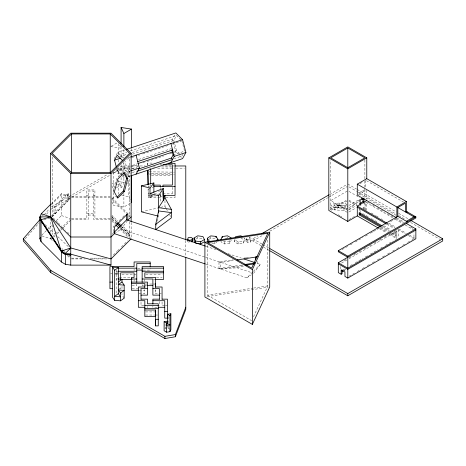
<?xml version="1.0" encoding="UTF-8"?>
<svg xmlns="http://www.w3.org/2000/svg" width="466" height="466" viewBox="0 0 466 466"><rect width="100%" height="100%" fill="white"/><g stroke="black" fill="none" stroke-linecap="round" stroke-linejoin="round"><path stroke-width="0.35" stroke-dasharray="2.33 1.75" d="M161.341 293.58L155.568 293.58L155.568 290.231M149.627 197.601L160.257 197.601L160.275 196.064M160.257 195.411L160.269 194.386L160.257 197.601M156.628 225.34L156.931 223.936M157.531 221.123L158.591 214.878M187.67 240.98L187.483 241.382L189.382 242.477L190.681 242.279M221.239 240.98L220.867 241.784L224.659 243.974L229.849 243.17L231.235 240.182M229.849 243.17L229.849 240.98L230.862 238.79M243.269 243.17L243.269 240.98L244.656 237.986L244.656 240.182L243.269 243.17L238.085 243.974L234.287 241.784L235.423 239.338M245.996 241.382L245.996 239.192L246.689 237.695L246.689 239.885L245.996 241.382L247.895 242.477L250.487 242.075L251.18 240.578L251.18 238.388L249.287 237.293L247.341 237.596M250.487 242.075L250.487 239.885L251.18 238.388M253.492 316.758L267.828 285.874L267.828 239.757M124.562 150.04L117.729 152.318L114.374 158.452L116.424 157.77M126.449 174.331L127.795 171.872L129.845 171.191M132.146 152.528L172.49 139.084L175.169 134.173M132.472 154.211L173.83 140.423L176.515 135.519L181.396 140.394M182.888 154.229L181.88 156.069L174.301 158.597M114.374 233.647L121.084 229.132L127.795 220.226M253.609 273.303L260.319 264.403L256.195 263.028M150.856 196.343L151.718 195.207M44.165 214.779L49.379 208.774M25.199 238.802L38.946 222.975M46.536 214.244L49.379 210.97M68.56 193.908L55.139 207.329L55.139 213.906L53.974 213.515L53.974 206.945L67.395 193.524L68.56 193.908L68.56 200.485L67.395 200.095L67.395 193.524M50.619 216.871L69.795 197.701M52.128 216.457L69.743 198.842M57.772 222.474L52.169 216.871L70.04 198.999M41.946 235.901L50.619 238.79L51.394 238.015M52.862 236.547L59.706 229.703M60.685 228.724L69.743 219.667M53.695 237.264L55.227 235.732M57.266 233.693L60.318 230.641M60.83 230.128L61.85 229.109M63.376 227.583L71.018 219.94M122.797 172.542L116.564 178.775L113.209 191.619L114.374 192.009M111.584 216.393L112.358 215.618L118.003 221.263M111.584 218.583L112.358 217.808L112.358 215.618M114.205 225.695L113.209 226.686L113.209 231.946M116.191 223.703L118.679 221.216M119.174 220.721L122.156 217.739M122.651 217.243L124.643 215.251M112.219 234.252L113.209 233.262M113.296 255.088L116.861 251.524M117.374 251.017L119.919 248.471M121.445 246.939L123.997 244.394M124.504 243.881L127.562 240.829M205.902 264.158L246.898 277.823L252.863 271.859M253.358 271.363L260.319 264.403M51.365 203.7L61.454 193.64L70.086 196.518M51.365 204.795L61.454 194.736L70.086 197.613M41.783 235.173L46.32 230.647M46.827 230.146L52.373 224.612M56.409 220.587L61.454 215.56L61.454 193.64M348.859 209.49L359.49 199.85M209.042 239.274L210.749 238.079L216.043 238.592M211.867 243.631L214.511 243.887L216.789 242.291M246.898 277.823L251.372 274.812M195.854 239.122L197.712 238.004L202.926 238.743M111.258 146.242L117.123 142.852M51.429 206.776L107.728 174.272M116.483 169.216L122.115 165.966L145.27 165.966M130.34 203.281L123.886 207.009L113.459 205.395L113.459 172.502L121.09 168.092L123.606 173.509M50.8 209.333L110.232 175.018M112.731 173.573L122.115 168.156L136.62 168.156M125.203 172.472L128.721 170.44L130.398 174.051M116.395 187.769L121.09 185.06L117.618 184.519M124.55 182.422L118.3 181.449L121.09 187.472L123.438 186.115M127.55 183.744L128.721 183.062L127.335 182.847M111.84 198.702L115.952 196.332M261.065 245.699L252.892 240.98L252.892 238.79L257.919 235.889M329.573 194.52L347.17 184.361M252.892 240.98L263.575 234.812M269.861 231.183L327.685 197.8M328.314 197.438L347.17 186.551M347.187 191.083L330.714 200.59L347.799 210.451M359.991 183.691L363.492 181.664M330.039 209.747L347.182 199.85M364.662 189.761L358.238 193.466L395.943 215.234M347.118 205.017L338.304 205.523L334.512 207.714L330.714 205.523L334.512 203.333L344.001 202.786L347.257 204.661M347.257 200.904L330.714 210.451L330.714 160.024M358.471 194.427L365.589 190.32M343.576 207.411L338.304 207.714L334.512 209.904L330.714 207.714L334.512 205.523L339.784 205.221L343.576 207.411L347.193 205.325M347.257 212.333L344.001 210.457L334.512 209.904L334.512 207.714L344.001 208.261L347.799 206.071M349.005 205.372L359.274 199.448M347.799 208.261L344.001 210.457L344.001 208.261M349.005 207.568L359.274 201.638M348.993 209.764L356.787 205.261M349.017 211.943L356.339 207.714M359.391 205.955L361.22 204.9M363.492 203.584L365.245 202.57M362.845 208.343L363.929 207.714L362.979 207.166L362.979 208.419M348.993 219.626L355.587 215.816M342.085 249.601L347.752 246.328M350.275 244.877L352.791 243.421M355.313 241.965L362.868 237.602M365.385 236.151L367.907 234.695M370.423 233.239L372.946 231.788M373.575 231.421L377.984 228.876M385.539 224.513L388.062 223.057M390.578 221.606L396.246 218.333M343.972 260.564L346.494 259.113M349.011 257.657L351.533 256.201M354.049 254.751L356.572 253.294M359.088 251.838L361.61 250.388M364.127 248.931L366.649 247.475M369.165 246.019L371.687 244.568M374.204 243.112L376.726 241.656M379.242 240.206L381.765 238.749M384.281 237.293L386.797 235.843M389.32 234.386L391.836 232.93M394.358 231.48L396.875 230.023L396.875 238.79L395.617 239.518M341.462 263.109L348.393 259.113M349.022 258.747L398.774 230.023L398.774 237.439M393.386 232.388L395.25 233.466L396.199 232.918L396.199 235.109L395.25 235.656L391.516 233.507M343.343 269.697L344.607 268.969M350.275 265.696L352.791 264.239M355.313 262.789L362.868 258.426M365.385 256.97L367.907 255.514M370.423 254.063L377.984 249.7M380.501 248.244L383.023 246.788M385.539 245.337L393.1 240.974M343.984 270.426L345.871 269.331M349.057 276.262L354.731 272.989M357.247 271.532L359.769 270.076M362.292 268.62L364.808 267.164M367.33 265.713L369.853 264.257M372.369 262.801L374.891 261.344M377.413 259.888L379.936 258.438M382.452 256.982L384.974 255.525M387.496 254.069L390.013 252.613M392.535 251.157L396.316 248.978M396.945 248.611L400.096 246.794M402.618 245.337L405.14 243.881M407.657 242.431L411.437 240.246M412.066 239.879L413.33 239.151M149.994 197.473L154.648 195.691M157.304 194.672L158.632 194.159M117.927 155.044L126.886 152.062M130.329 150.908L176.515 135.519M117.106 157.543L119.156 156.861M119.844 156.628L127.364 154.124M121.445 157.887L124.888 156.739M127.853 157.892L129.909 157.205M126.74 159.267L131.563 157.659M132.251 157.426L135.699 156.279M138.454 155.359L139.835 154.898M142.59 153.978L169.473 145.019M172.234 144.099L181.88 140.883M138.6 159.5L171.424 148.561M116.879 169.088L117.234 170.463L131.709 165.634M132.396 165.407L137.225 163.799M174.447 151.392L176.515 150.699L179.439 153.629M117.018 168.593L117.729 171.302L138.92 164.236M143.021 162.867L144.39 162.413M147.128 161.498L163.537 156.028M169.688 153.978L171.738 153.297M174.476 152.382L175.845 151.928L177.762 153.844M138.227 166.607L125.29 170.923L123.321 163.385M173.102 154.986L184.565 151.159L182.06 141.571M122.605 175.828L123.979 175.367M126.74 174.447L131.563 172.839M132.251 172.612L137.08 171.005M127.853 176.87L129.909 176.189M43.781 219.969L49.938 218.17M243.427 266.197L237.316 267.874L218.979 268.521L218.979 261.944L233.361 259.719M158.545 191.27L160.549 190.798M162.442 196.268L160.549 196.716L162.733 197.974M141.402 211.849L157.817 207.987M160.549 207.341L164.97 206.304L165.972 208.127M225.497 238.289L226.791 238.085M223.575 241.155L224.659 241.784L229.849 240.98M246.689 239.885L249.287 239.483L251.18 240.578M234.287 241.784L234.287 239.594L238.085 241.784L243.269 240.98M245.996 239.192L247.895 240.287L250.487 239.885M244.143 258.053L245.582 257.826M246.298 257.715L248.46 257.383M218.979 261.944L220.622 262.492L234.281 260.377M218.979 268.521L241.988 264.962M242.914 265.62L220.622 269.068L220.622 262.492M207.498 245.489L207.498 295.205L252.741 288.209M253.463 288.093L267.828 285.874M207.044 296.667L268.3 287.19M170.259 329.363L168.401 328.291L165.016 328.815L165.016 323.818M152.056 187.344L153.425 187.332M154.112 193.903L158.219 193.879M150.687 196.116L155.481 196.087M160.083 164.772L161.527 164.772M164.807 165.966L174.208 165.966M152.854 166.962L155.027 166.962M161.527 166.962L172.368 166.962M149.668 168.156L151.118 168.156M157.648 168.156L174.325 168.156M175.764 168.156L184.355 168.156M151.409 173.538L170.923 173.538M151.409 175.734L170.923 175.734M149.627 186.645L148.205 186.645L148.182 185.218M162.954 193.862L172.368 193.862M86.857 195.411L88.202 195.411M93.567 195.411L94.913 195.411M148.205 195.411L150.332 195.411M151.042 195.411L153.168 195.411M71.473 196.739L110.296 196.739M71.525 197.514L110.238 197.514M165.791 197.601L175.047 197.601L175.047 196.151M86.857 213.178L94.913 213.178M88.202 215.047L93.567 215.047M39.884 217.971L42.744 217.971M71.449 218.659L86.857 218.659L86.857 189.93L94.913 189.93L94.913 218.659L110.314 218.659M71.525 219.434L88.202 219.434L88.202 191.031L93.567 191.031L93.567 219.434L110.238 219.434M121.69 226.493L128.255 233.064L129.804 233.064L129.804 235.254L128.255 235.254L120.677 227.676M50.619 237.351L50.619 238.79L52.169 238.79M71.525 258.147L82.278 258.147M90.165 258.147L104.506 258.147M71.525 258.921L85.167 258.921M92.35 258.921L107.425 258.921M137.592 268.538L141.792 268.538M143.132 270.088L150.198 270.088L150.198 268.538M110.646 273.187L112.067 273.187M115.62 273.187L119.879 273.187M115.463 274.736L117.589 274.736M121.853 274.736L133.224 274.736M133.934 274.736L136.066 274.736M145.724 274.736L162.185 274.736M119.418 277.835L130.264 277.835M156.46 277.835L162.185 277.835M153.5 279.384L154.945 279.384M145.543 284.033L151.986 284.033M152.702 284.033L154.852 284.033M132.082 285.582L136.777 285.582L136.777 284.173M143.575 285.582L142.147 285.582L142.147 284.173M144.291 285.582L146.441 285.582M119.313 288.681L120.653 288.681L120.653 285.821M132.111 288.681L140.511 288.681M139.177 290.231L144.827 290.231M139.054 293.58L144.827 293.58L144.827 289.636M143.907 305.731L141.017 305.731L141.017 301.49M164.743 305.731L162.063 305.731L162.063 301.444M165.418 305.731L167.428 305.731M157.071 307.28L152.883 307.28L152.883 306.249M145.538 311.929L156.133 311.929M145.538 315.028L154.718 315.028M155.423 315.028L157.543 315.028M147.804 165.069L147.804 163.048L152.819 163.112M149.237 171.832L174.331 172.158M149.237 174.028L174.331 174.348M347.118 208.226L338.304 207.714L334.512 205.523L334.512 203.333L338.304 205.523L347.118 206.03M115.085 273.239L118.329 273.519M117.449 278.918L116.151 278.808L117.601 280.922M110.669 146.58L121.09 148.194L119.692 145.182M113.459 172.502L121.108 173.684M127.346 175.81L130.125 176.241M112.056 183.662L116.919 184.414M121.772 195.51L128.721 196.588L130.398 200.199M206.158 246.351L215.781 249.555M228.154 253.679L241.213 258.036M121.084 229.132L204.988 257.098M205.675 257.331L252.933 273.082M53.974 206.945L55.139 207.329M61.454 215.56L70.086 218.438M41.276 214.855L43.944 215.746M366.457 180.68L403.533 202.087M347.799 184L356.595 189.08M357.224 189.441L396.193 211.937M398.704 213.387L408.764 219.195M349.051 186.913L356.595 191.27M357.224 191.631L396.193 214.133M398.704 215.583L405.618 219.573M410.645 222.474L440.184 239.53M396.98 218.03L404.529 222.387M349.017 191.433L359.997 197.776M367.406 202.052L369.922 203.502M372.439 204.958L374.955 206.409M377.472 207.865L385.027 212.222M387.543 213.673L393.205 216.946M395.721 218.397L403.9 223.121M410.826 227.117L413.342 228.567M392.704 217.75L365.827 202.232L365.827 210.329M395.209 219.195L402.706 223.529M405.21 224.973L413.959 230.023M349.022 200.205L356.979 204.795M363.101 208.331L366.777 210.451L366.777 202.361M371.181 212.997L375.584 215.542M376.213 215.904L378.736 217.354M381.252 218.81L382.51 219.538M388.801 223.167L395.721 227.163M398.867 228.981L406.416 233.338M409.567 235.155L415.858 238.79M349.017 201.295L356.339 205.523M387.083 223.272L395.034 227.862M397.708 229.406L405.21 233.74M408.333 235.54L413.959 238.79L413.959 232.72M386.821 224.216L393.735 228.212M360.136 209.904L359.187 209.356L359.187 211.861M362.624 213.533L368.216 216.766M371.326 218.56L376.924 221.793M383.763 225.736L390.601 229.686M394.329 231.841L396.199 232.918M382.813 226.29L390.275 230.594M381.275 226.493L389.36 231.159M392.465 232.959L396.199 235.109M380.949 227.402L388.411 231.707M380.064 227.99L387.549 232.307M390.665 234.107L397.527 238.068M379.283 228.631L386.192 232.621M389.337 234.439L396.875 238.79M338.036 214.68L339.865 215.735M340.477 216.09L341.695 216.795M343.186 269.942L345.9 271.509M252.892 238.79L262.323 244.231M262.952 244.598L269.237 248.227M263.575 247.149L269.237 250.417M240.864 237.986L244.656 240.182M207.498 295.205L251.663 320.701M165.016 327.173L167.492 328.606L167.492 325.92M45.208 224.723L55.105 234.095M57.714 236.565L68.648 246.928M179.678 155.76L182.555 158.638M117.729 152.318L123.478 158.073M117.234 170.463L121.137 174.366M117.729 171.302L122.04 175.612M122.517 176.096L124.439 178.012M112.021 197.747L130.142 215.869M111.77 199.046L126.03 213.306M128.581 215.851L129.6 216.871L129.6 156.925M120.566 223.826L129.804 233.064M112.09 216.9L117.648 222.457M112.358 217.808L116.978 222.428M121.084 226.534L129.804 235.254M112.09 219.09L116.634 223.633M112.021 219.667L116.051 223.692M120.077 227.717L131.15 238.79M111.77 220.96L115.335 224.525M119.919 229.109L128.068 237.264M58.285 222.987L61.85 226.552M62.357 227.059L65.415 230.117M67.454 232.155L68.98 233.682M61.85 248.471L62.869 249.485M63.376 249.997L65.415 252.036M68.98 255.601L69.999 256.62M50.619 238.79L53.555 241.726M67.308 255.479L69.853 258.024M116.512 270.874L117.601 272.459M124.172 298.164L121.993 294.995L121.993 293.545M166.31 208.739L167.317 210.562M169.665 214.826L170.673 216.649M111.788 185.852L113.459 189.464M111.788 201.784L113.459 205.395M173.83 140.423L176.515 150.699M172.49 139.084L173.195 141.786M173.369 142.462L175.845 151.928M124.614 159.704L127.795 171.872M147.804 163.048L147.839 165.191M148.095 188.975L148.205 197.601L148.205 188.666M395.25 233.466L395.25 235.656M366.777 190.32L366.777 199.221M365.827 180.319L365.827 188.41M364.878 160.024L364.878 180.307M364.878 181.035L364.878 189.004M364.878 189.726L364.878 198.417M364.878 202.786L364.878 209.059M360.136 210.533L360.136 211.785M359.187 199.495L359.187 203.881M340.203 266.535L340.203 269.231M339.254 203.06L339.254 205.25M338.304 205.523L338.304 207.714M257.29 261.42L257.29 263.395M249.287 237.293L249.287 239.483M247.895 240.287L247.895 242.477M238.085 241.784L238.085 243.974M227.443 236.891L227.443 237.986M224.659 241.784L224.659 243.974M214.511 242.238L214.511 243.887M210.749 236.984L210.749 238.079M197.712 236.909L197.712 238.004M185.788 240.59L185.788 256.545M172.368 187.285L172.368 194.602M168.401 316.699L168.401 322.635M168.401 326.153L168.401 328.291M164.97 200.636L164.97 206.304M160.549 194.741L160.549 202.384M160.275 187.297L160.275 188.94M159.378 301.49L159.378 305.731M155.568 289.636L155.568 293.58M150.687 184.437L150.687 185.922M147.512 306.395L147.512 307.746M144.827 279.384L144.827 281.406M134.091 269.202L134.091 270.554M134.091 279.384L134.091 281.406M131.517 148.468L131.517 152.056M131.15 222.527L131.15 238.085M129.6 221.822L129.6 237.375M128.721 170.44L128.721 177.453M128.721 180.26L128.721 196.588M128.255 233.064L128.255 235.254M123.886 149.452L123.886 158.155M123.886 161.784L123.886 171.937M123.886 174.109L123.886 185.555M123.886 193.419L123.886 207.009M122.115 165.966L122.115 168.156M121.993 286.305L121.993 289.2M121.09 146.05L121.09 157.432M121.09 164.539L121.09 174.843M121.09 177.569L121.09 187.472M118.3 143.633L118.3 155.265M118.3 159.634L118.3 163.269M118.3 167.632L118.3 176.358M118.3 179.998L118.3 194.264M116.151 270.35L116.151 293.79M52.169 156.925L52.169 216.871M52.169 224.653L52.169 234.549M50.619 217.971L50.619 232.33"/><path stroke-width="0.7" d="M141.017 299.155L147.512 299.155L147.512 303.803L158.254 303.803L158.254 325.88L155.568 325.88L155.568 310.001L144.827 310.001M155.568 283.66L155.568 287.009L162.063 287.009L162.063 299.3M160.257 186.645L160.275 185.101L153.425 185.142M162.943 186.645L162.954 185.095L172.368 185.095L172.368 164.772L162.972 164.772M155.72 224.303L158.591 210.935L171.342 212.607L155.72 224.303L155.72 229.563L171.342 217.867L171.342 209.362L164.97 197.8L164.97 195.673L163.077 196.122M117.042 197.275L123.274 191.043L126.63 178.198L123.612 172.676M124.439 191.433L127.795 178.583L124.439 172.449L117.729 179.16L114.374 192.009L117.729 198.143L124.439 191.433L123.274 191.043M40.367 219.142L23.3 238.79L23.3 240.98L50.8 272.633L164.917 338.52L175.373 336.755L175.373 334.565L185.788 307.24M175.373 336.755L185.788 309.43L185.788 257.249M50.858 204.201L41.276 213.76L39.884 216.871L39.884 238.79L41.043 241.592L61.454 262.02L65.386 264.292L70.75 265.119L111.013 265.119L111.013 173.445L131.15 153.314L111.013 133.183L70.75 133.183L50.619 153.314L50.619 216.871L61.489 251.978L65.386 254.43L70.75 255.257M40.437 216.725L39.884 217.971L41.043 220.773L61.489 251.978M39.884 238.79L40.437 237.544M187.483 240.287L188.177 237.695L190.775 237.293L192.668 238.388L192.668 240.578L191.975 242.075L191.975 239.885L192.668 238.388M166.589 332.2L166.589 323.124L167.492 321.173L164.108 321.697L164.108 330.773L166.589 332.2L169.968 331.675L170.876 329.724L170.876 313.769L167.492 314.294L167.492 323.538L166.589 325.495L169.968 324.971L167.492 323.538M169.968 331.675L169.968 315.721L170.876 313.769M220.867 239.594L222.253 236.6L227.443 235.796L231.235 237.986M235.167 237.695L235.674 236.6L240.864 235.796L241.947 236.425M252.356 324.394L252.356 269.598L269.721 232.179L204.906 242.204L204.906 296.993L252.356 324.394L269.721 286.969L269.721 232.179M116.343 167.032L114.549 160.182L117.234 155.277L122.605 160.642M136.06 174.138L139.416 167.999L136.06 155.155M138.6 168.989L171.424 158.05L173.102 154.986L171.756 149.848M170.929 162.512L174.284 156.378L185.911 152.504L182.555 139.66L175.845 132.95L126.612 149.359M185.911 152.504L182.555 158.638L130.591 175.962M158.591 195.749L163.281 188.474L149.994 193.576L158.591 195.749L158.591 212.91M163.281 198.289L164.97 195.673M164.97 197.8L158.591 207.69L171.342 209.362M149.994 197.473L149.994 188.048L153.873 182.946L141.402 185.876L141.402 211.849L157.904 216.02M69.859 249.042L70.75 247.964L111.013 258.921L131.15 238.79M71.525 133.958L52.169 153.314L71.525 172.67L110.238 172.67L129.6 153.314L110.238 133.958L71.525 133.958L71.525 172.962M41.276 213.76L50.619 216.871L70.75 247.964L65.386 253.329L65.386 264.292M113.704 232.767L126.63 219.841L126.63 213.923M131.15 216.871L127.795 220.226L127.795 213.655L114.374 227.076L114.374 233.647L111.013 237.008L70.75 237.008L50.619 216.871L39.884 216.871L41.043 219.678L61.454 251.063L65.386 253.329L70.75 254.162L111.013 265.119M118.096 278.971L121.993 279.303L121.993 281.953L124.172 285.128L124.172 298.164L120.508 300.838L114.665 300.343L114.665 270.274L118.329 267.601L118.329 293.679L120.508 296.848L114.665 296.353L118.329 293.679M118.329 281.977L121.993 279.303M121.993 281.953L118.329 284.627L124.172 285.128M120.508 293.102L124.172 290.429L118.329 289.934L120.508 293.102L120.508 300.838M208.442 242.18L207.335 240.473L207.335 238.277L210.749 235.889L216.043 236.396L217.925 239.303L217.925 240.398M216.218 240.497L217.925 239.303M193.996 238.05L195.493 241.027L195.493 243.217L193.996 240.24L193.996 238.05L197.712 235.813L202.926 236.553L204.423 239.53L204.423 241.72L200.706 243.957L196.145 243.31M195.493 241.027L200.706 241.767L204.423 239.53M123.886 146.551L123.886 133.497L131.517 129.094L131.517 147.751M378.654 228.27L357.288 215.933L347.799 221.414L328.815 210.451L328.815 157.852L347.799 146.895L366.777 157.852L366.777 178.676L406.369 201.533L406.369 211.395L415.858 216.871L415.858 217.971L338.304 262.742L338.304 272.604L341.153 274.247L342.102 273.699L342.102 269.942M347.799 147.99L330.714 157.852L347.799 167.713L364.878 157.852L347.799 147.99L347.799 168.273M328.815 157.852L347.799 168.809L366.777 157.852M261.694 233.711L328.944 194.881M396.35 217.663L357.288 195.114L357.288 184.152L366.777 178.676M363.387 198.167L360.136 200.042L360.136 204.428M359.729 203.566L363.049 201.656M357.288 215.933L357.288 206.071L366.777 200.59M382.19 225.928L359.187 212.647L359.187 214.838L360.136 214.29L380.652 226.138M357.288 184.152L396.875 207.009L406.369 201.533M347.799 257.261L338.304 251.786L338.304 250.691L397.824 216.323L397.824 207.556L405.42 203.176L405.42 211.943L406.369 211.395M406.369 212.49L407.313 211.943M406.369 221.257L414.909 216.323M338.304 250.691L347.799 256.166L415.858 216.871M342.096 271.515L343.355 270.787M341.153 274.247L341.153 269.866L344.951 272.057L344.951 276.443L347.799 278.085L415.858 238.79L415.858 228.928L347.799 268.224L338.304 262.742M415.858 230.023L347.799 269.319L338.304 263.838M269.861 248.588L347.799 293.58L442.7 238.79L442.7 240.98L347.799 295.776L269.861 250.778M114.549 160.182L120.752 158.114M130.591 156.978L182.555 139.66M137.738 161.58L172.606 149.953M137.913 163.566L172.379 152.079M130.527 170.964L139.416 167.999M137.738 171.069L172.606 159.448L171.424 158.05M70.75 247.964L61.454 251.063L61.454 262.02M50.619 216.871L41.043 219.678L41.043 241.592M63.44 250.597L61.454 251.063L41.043 220.773M23.3 238.79L50.8 270.443L164.917 336.324L175.373 334.565M187.483 239.192L189.382 240.287L191.975 239.885M237.159 259.935L257.29 256.818L256.195 256.451M244.866 264.513L254.931 262.958M245.786 265.171L254.419 263.838M70.75 254.162L65.386 254.43L61.454 252.141M174.936 165.966L185.788 165.966L185.788 239.879M50.619 153.314L70.75 173.445L111.013 173.445M153.879 186.645L175.047 186.645M150.198 263.511L136.777 263.511L136.777 282.297M118.3 268.16L136.777 268.16M142.142 268.16L163.618 268.16M136.777 270.088L142.427 270.088M117.968 271.259L136.777 271.259M142.142 271.259L163.618 271.259M163.618 272.808L144.827 272.808L144.827 277.456L155.568 277.456L155.568 287.574M131.406 279.006L136.777 279.006M142.147 279.006L152.883 279.006L152.883 295.129L159.378 295.129M122.069 279.384L131.971 279.384M155.667 279.384L163.618 279.384L163.618 266.61L142.142 266.61L142.147 282.297M109.935 282.111L112.621 282.105M131.406 282.111L147.512 282.111L147.512 295.129L141.017 295.129M131.406 283.66L144.827 283.66L144.827 287.604M147.157 285.582L152.883 285.582M144.827 287.009L138.338 287.009L138.338 307.28L144.827 307.28M147.512 288.559L141.017 288.559L141.017 299.37M152.883 288.559L159.378 288.559L159.378 299.37M112.621 288.681L109.935 288.681L109.935 266.61L134.091 266.61L134.091 261.962L150.198 261.962L150.198 266.797M138.472 290.231L131.406 290.231L131.406 277.456L134.091 277.456L134.091 272.808L120.653 272.808L120.653 279.384M159.378 299.155L152.883 299.155L152.883 303.995M162.063 299.155L167.428 299.155L167.428 318.127L164.743 318.127L164.743 300.704L152.883 300.704M138.338 300.704L144.827 300.704L144.827 316.577L155.568 316.577L155.568 310.001M144.827 305.352L158.254 305.352M158.463 307.28L164.743 307.28M144.827 308.451L158.254 308.451M164.743 311.55L167.428 311.55M158.254 319.303L155.568 319.303L155.568 325.88M168.599 163.316L175.047 163.397L175.047 195.411L162.943 195.411L162.943 191.031M114.665 300.343L112.487 297.174L112.487 267.105L118.329 267.601M211.867 241.44L209.217 241.184L207.335 238.277M121.09 143.907L121.09 127.48L131.517 129.094M141.402 185.876L149.994 188.048M126.63 178.198L127.795 178.583M126.63 219.841L205.471 246.118M243.963 258.95L254.96 262.62M114.374 233.647L205.215 263.931M397.877 207.586L414.909 217.418M410.645 220.284L442.7 238.79M397.824 216.323L407.313 221.804M406.416 223.476L415.858 228.928M361.832 198.831L363.049 199.535M357.288 206.071L386.821 223.121M357.288 207.166L385.563 223.494M359.187 214.838L380.326 227.041M204.906 242.204L252.356 269.598M167.492 314.294L169.968 315.721M164.108 321.697L166.589 323.124M361.628 198.714L363.253 199.658M118.148 222.958L121.183 225.993M117.49 222.94L120.566 226.022M117.141 224.14L120.17 227.175M115.842 225.037L118.9 228.095M173.102 154.986L174.284 156.378L170.929 143.534M112.487 267.105L114.665 270.274M121.09 127.48L123.886 133.497M147.926 170.201L148.171 184.501M147.804 171.814L148.025 184.687M396.875 207.009L396.875 216.871M363.929 198.475L363.929 202.232L362.979 201.685L362.979 198.557M360.136 212.647L360.136 214.29M347.799 168.809L347.799 221.414M347.799 256.166L347.799 278.085M347.799 293.58L347.799 295.776M255.648 256.929L255.648 259.556M222.253 236.6L222.253 237.695M216.043 236.396L216.043 237.491M200.706 241.767L200.706 243.957M189.382 240.287L189.382 241.382M164.917 336.324L164.917 338.52M163.281 188.474L163.281 200.415M153.873 182.946L153.873 192.371M150.687 169.141L150.687 183.703M147.804 170.469L147.804 174.004M131.517 176.457L131.517 202.605M131.15 153.314L131.15 221.822M110.238 133.958L110.238 172.962M70.75 173.445L70.75 265.119M50.8 270.443L50.8 272.633M267.828 233.274L251.663 268.101L207.498 242.605L267.828 233.274"/></g></svg>
